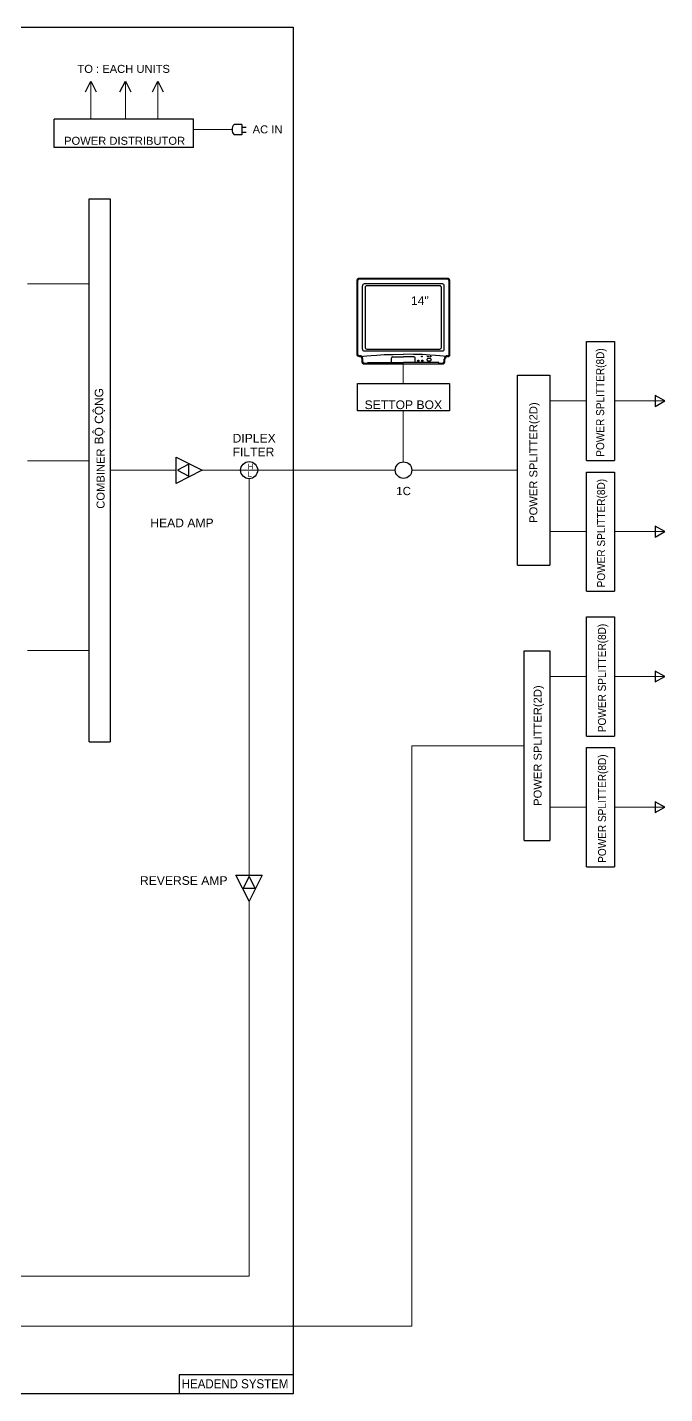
# Model space of a CAD drawing. Extents: x -5343388 to 7033982, y -486386 to 188356.
# Drawn here: x 279041 to 294534, y -463438 to -430243 of the extents above; entities that cross this region are included whole.
import ezdxf

# ---------------------------------------------------------------- set-up
doc = ezdxf.new("R2010")
doc.units = 0
doc.header["$MEASUREMENT"] = 0
for name, color, linetype in [('E-Text', 3, 'Continuous'), ('e-text-box', 7, 'Continuous'), ('SYM', 2, 'Continuous')]:
    doc.layers.add(name, color=color, linetype=linetype)
doc.layers.add('E-WIRE', color=4, linetype='Continuous', lineweight=20)
doc.styles.add('AL', font='arial.ttf')

# ---------------------------------------------------------------- blocks, each defined once
blk = doc.blocks.new('14CF')
for p, q in [((-156.3, 297.7), (-156.3, 56.6)), ((149.2, 304.8), (-149.2, 304.8)), ((-145.7, 290.6), (-145.7, 63.6)), ((138.6, 297.7), (-138.6, 297.7)), ((145.7, 63.6), (145.7, 290.6)), ((156.3, 56.6), (156.3, 297.7)), ((-138.6, 56.6), (138.6, 56.6)), ((-162.3, 27.5), (-158.9, 28.1)), ((-158.9, 28.1), (-151.5, 29.3)), ((-151.5, 29.3), (-139.6, 30.8)), ((-149.2, 49.5), (149.2, 49.5)), ((-139.6, 30.8), (-122.8, 32.4)), ((-135.8, 5), (1.1, 5)), ((-135.8, 0), (-135.8, 5)), ((-122.8, 32.4), (-100.7, 34)), ((-100.7, 34), (-73, 35.4)), ((-73, 35.4), (-39.2, 36.4)), ((-45.3, 5), (-45.3, 21.9)), ((-39.6, 27.6), (1.1, 27.6)), ((-39.2, 36.4), (1.1, 36.8)), ((39.2, 36.4), (1.1, 36.8)), ((39.6, 27.6), (1.1, 27.6)), ((135.8, 5), (1.1, 5)), ((73, 35.4), (39.2, 36.4)), ((45.3, 5), (45.3, 21.9)), ((69.3, 26.9), (69.3, 29)), ((69.3, 29), (72.1, 29)), ((72.1, 26.9), (69.3, 26.9)), ((72.1, 29), (72.1, 26.9)), ((100.7, 34), (73, 35.4)), ((91.9, 26.9), (91.9, 29)), ((91.9, 29), (94.8, 29)), ((94.8, 26.9), (91.9, 26.9)), ((94.8, 29), (94.8, 26.9)), ((122.8, 32.4), (100.7, 34)), ((101.8, 26.9), (101.8, 29)), ((101.8, 29), (104.7, 29)), ((104.7, 26.9), (101.8, 26.9)), ((104.7, 29), (104.7, 26.9)), ((139.6, 30.8), (122.8, 32.4)), ((135.8, 0), (135.8, 5)), ((151.5, 29.3), (139.6, 30.8)), ((158.9, 28.1), (151.5, 29.3)), ((162.3, 27.5), (158.9, 28.1))]:
    blk.add_line(p, q)
blk.add_lwpolyline([(147.8, 0, 0.414214), (158.4, 10.6), (158.4, 17.7, -0.414214), (169, 28.3), (170.4, 28.3, 0.414214), (177.5, 35.4), (177.5, 315.4, 0.414214), (166.9, 326), (-166.9, 326, 0.414214), (-177.5, 315.4), (-177.5, 38.9, 0.414214), (-166.9, 28.3), (-165.5, 28.3, -0.414214), (-158.4, 21.2), (-158.4, 10.6, 0.414214), (-147.8, 0)], format="xyb", close=True)
blk.add_lwpolyline([(135.8, 3), (147.8, 3, 0.414214), (155.4, 10.6), (155.4, 17.7, -0.414214), (169, 31.3), (170.4, 31.3, 0.414214), (174.5, 35.4), (174.5, 315.4, 0.414214), (166.9, 323), (-166.9, 323, 0.414214), (-174.5, 315.4), (-174.5, 38.9, 0.414214), (-166.9, 31.3), (-165.5, 31.3, -0.414214), (-155.4, 21.2), (-155.4, 10.6, 0.414214), (-147.8, 3), (-135.8, 3)], format="xyb")
for centre in [(57.3, 12), (72.8, 12)]:
    blk.add_circle(centre, 2.83)
for centre, radius, start, end in [((-149.2, 297.7), 7.07, 90, 180), ((-138.6, 290.6), 7.07, 90, 180), ((138.6, 290.6), 7.07, 0, 90), ((149.2, 297.7), 7.07, 0, 90), ((-149.2, 56.6), 7.07, 180, 270), ((-138.6, 63.6), 7.07, 180, 270), ((138.6, 63.6), 7.07, 270, 0), ((149.2, 56.6), 7.07, 270, 0), ((-39.6, 21.9), 5.66, 90, 180), ((39.6, 21.9), 5.66, 0, 90), ((92.8, 16.3), 2.99, 144.6222, 180), ((92.8, 16.3), 2.99, 180, 215.3778), ((95.4, 14.4), 6.21, 120.2564, 144.6222), ((95.4, 18.1), 6.21, 215.3778, 239.7436), ((97.2, 11.4), 9.65, 103.5837, 120.2564), ((97.2, 21.1), 9.65, 239.7436, 256.4163), ((98.3, 6.7), 14.5, 90, 103.5837), ((98.3, 25.8), 14.5, 256.4163, 270), ((98.3, 6.7), 14.5, 76.4163, 90), ((98.3, 25.8), 14.5, 270, 283.5837), ((99.4, 11.4), 9.65, 59.7436, 76.4163), ((99.4, 21.1), 9.65, 283.5837, 300.2564), ((101.2, 14.4), 6.21, 35.3778, 59.7436), ((101.2, 18.1), 6.21, 300.2564, 324.6222), ((103.8, 16.3), 2.99, 360, 35.3778), ((103.8, 16.3), 2.99, 324.6222, 360)]:
    blk.add_arc(centre, radius, start, end)

msp = doc.modelspace()

# ---------------------------------------------------------------- linework, layer by layer
at = {"layer": 'e-text-box'}
for p, q in [((279694.04114, -433163.62652), (279694.04114, -432475.32545)), ((283078.5674, -432475.32545), (279694.04114, -432475.32545)), ((283078.5674, -433163.62652), (283078.5674, -432475.32545)), ((283078.5674, -433163.62652), (279694.04114, -433163.62652)), ((292633.65345, -440769.81385), (293311.31163, -440769.81385)), ((282660.11307, -441321.83604), (282660.11307, -441002.1571)), ((290957.03983, -443309.85343), (291741.3551, -443309.85343)), ((292633.65345, -443943.78746), (293311.31163, -443943.78746)), ((292633.65345, -447462.72747), (293311.31163, -447462.72747)), ((280547.75726, -447597.84832), (281051.86018, -447597.84832)), ((291121.41771, -450002.76704), (291741.3551, -450002.76704)), ((292633.65345, -450636.70108), (293311.31163, -450636.70108)), ((284113.62669, -450844.88931), (284433.30563, -450844.88931)), ((282734.39125, -462984.10927), (282734.39125, -463438.23647)), ((285503.53436, -462984.10927), (282734.39125, -462984.10927))]:
    msp.add_line(p, q, dxfattribs=at)
for points in [[(266707.59116, -430242.68636), (285503.53436, -430242.68636), (285503.53436, -463438.23647), (266707.59116, -463438.23647)], [(287067.24985, -438893.78402), (289304.34398, -438893.78402), (289304.34398, -439560.83654), (287067.24985, -439560.83654)], [(294534.15763, -439320.95744), (294306.2625, -439189.38213), (294306.2625, -439452.53276)], [(283287.63987, -441002.1571), (282659.56502, -441322.11523), (282659.56502, -440682.19897)], [(282689.21658, -441001.49767), (282968.36096, -441143.70128), (282968.36096, -440859.29406)], [(294534.15763, -442494.93105), (294306.2625, -442363.35574), (294306.2625, -442626.50637)], [(294534.15763, -446013.87106), (294306.2625, -445882.29574), (294306.2625, -446145.44637)], [(294534.15763, -449187.84467), (294306.2625, -449056.26935), (294306.2625, -449319.41998)], [(284433.30563, -451472.41611), (284113.3475, -450844.34126), (284753.26376, -450844.34126)], [(284433.96505, -450873.99282), (284291.76144, -451153.1372), (284576.16867, -451153.1372)]]:
    msp.add_lwpolyline(points, close=True, dxfattribs=at)
for points in [[(280547.75726, -447597.84832), (280547.75726, -434406.46587), (281051.86018, -434406.46587), (281051.86018, -447597.84832)], [(292633.65345, -440769.81385), (292633.65345, -437872.10103), (293311.31163, -437872.10103), (293311.31163, -440769.81385)], [(290957.03983, -443309.85343), (290957.03983, -438694.46076), (291741.3551, -438694.46076), (291741.3551, -443309.85343)], [(292633.65345, -443943.78746), (292633.65345, -441046.07464), (293311.31163, -441046.07464), (293311.31163, -443943.78746)], [(292633.65345, -447462.72747), (292633.65345, -444565.01465), (293311.31163, -444565.01465), (293311.31163, -447462.72747)], [(291121.41771, -450002.76704), (291121.41771, -445387.37437), (291741.3551, -445387.37437), (291741.3551, -450002.76704)], [(292633.65345, -450636.70108), (292633.65345, -447738.98826), (293311.31163, -447738.98826), (293311.31163, -450636.70108)]]:
    msp.add_lwpolyline(points, dxfattribs=at)
for centre, radius in [((284433.30563, -441002.1571), 207.27003), ((288185.79692, -441000.38401), 200.64021)]:
    msp.add_circle(centre, radius, dxfattribs=at)
at = {"layer": 'E-WIRE'}
for p, q in [((280584.23594, -432472.426), (280584.23594, -431574.07738)), ((281424.65759, -432472.426), (281424.65759, -431574.07738)), ((282216.69985, -432472.426), (282216.69985, -431574.07738)), ((283078.5674, -432727.37793), (284016.94034, -432727.37793)), ((279045.30829, -436475.50295), (280534.77142, -436475.50295)), ((288181.19162, -438420.34653), (288181.19162, -438893.78402)), ((291741.3551, -439320.95744), (292633.65345, -439320.95744)), ((293311.31163, -439320.95744), (294534.15763, -439320.95744)), ((288181.19162, -439551.61375), (288181.19162, -440799.79667)), ((279045.30829, -440773.1557), (280534.77142, -440773.1557)), ((281051.86018, -441002.1571), (282389.37813, -441002.1571)), ((282389.37813, -441002.1571), (282659.56502, -441002.1571)), ((283287.63987, -441002.1571), (287985.16455, -441002.1571)), ((288386.42929, -441002.1571), (290957.03983, -441002.1571)), ((284433.30563, -441209.42712), (284433.30563, -450844.34126)), ((291741.3551, -442494.93105), (292633.65345, -442494.93105)), ((293311.31163, -442494.93105), (294534.15763, -442494.93105)), ((279045.30829, -445385.2537), (280534.77142, -445385.2537)), ((291741.3551, -446013.87106), (292633.65345, -446013.87106)), ((293311.31163, -446013.87106), (294534.15763, -446013.87106)), ((288386.42929, -447695.07071), (291121.41771, -447695.07071)), ((288386.42929, -447695.07071), (288386.42929, -461801.81201)), ((291741.3551, -449187.84467), (292633.65345, -449187.84467)), ((293311.31163, -449187.84467), (294534.15763, -449187.84467)), ((284433.30563, -451472.41611), (284433.30563, -460587.10352)), ((284433.30563, -460587.10352), (277276.03035, -460587.10352)), ((288386.42929, -461801.81201), (269969.19009, -461801.81201))]:
    msp.add_line(p, q, dxfattribs=at)
at = {"layer": 'SYM'}
for p, q in [((280453.58537, -431813.66274), (280584.23594, -431552.18515)), ((280584.23594, -431552.18515), (280714.88652, -431813.66274)), ((281294.00702, -431813.66274), (281424.65759, -431552.18515)), ((281424.65759, -431552.18515), (281555.30817, -431813.66274)), ((282086.04927, -431813.66274), (282216.69985, -431552.18515)), ((282216.69985, -431552.18515), (282347.35042, -431813.66274)), ((284254.51101, -432600.28401), (284069.05537, -432600.28401)), ((284254.51101, -432854.47185), (284069.05537, -432854.47185)), ((284254.51101, -432600.28401), (284254.51101, -432854.47185)), ((284254.51101, -432668.15472), (284358.47008, -432668.15472)), ((284254.51101, -432786.60113), (284358.47008, -432786.60113))]:
    msp.add_line(p, q, dxfattribs=at)
msp.add_arc((284197.97104, -432727.37793), 181.0307, 135.407707428, 224.592292572, dxfattribs=at)

# ---------------------------------------------------------------- block references
at = {"layer": 'e-text-box', "xscale": 6.376427039504051, "yscale": 6.376427076756954, "zscale": 6.376427072010602}
msp.add_blockref('14CF', (288181.19162, -438420.34653), dxfattribs=at)

# ---------------------------------------------------------------- texts
at = {"layer": 'E-Text', "style": 'AL'}
for s, height, p in [('TO : EACH UNITS', 194.4435173, (280259.30572, -431349.37442)), ('AC IN', 194.443517, (284518.26227, -432819.02664)), ('POWER DISTRIBUTOR', 194.4435173, (279934.84369, -433096.58333)), ('14"', 210.984719, (288366.59252, -436989.33296)), ('SETTOP BOX', 210.984719, (287240.2796, -439517.79724)), ('DIPLEX', 210.984719, (284031.15508, -440330.17484)), ('FILTER', 210.984719, (284031.15508, -440664.463)), ('H', 139.99933, (284396.45994, -440980.48356)), ('L', 139.99933, (284396.45994, -441166.51035)), ('1C', 199.999046, (288009.70248, -441608.14702)), ('HEAD AMP', 210.984719, (282030.47296, -442388.58209)), ('REVERSE AMP', 210.9847193, (281779.28116, -451076.66608))]:
    msp.add_text(s, height=height, dxfattribs=at).set_placement(p)
at = {"layer": 'E-Text', "style": 'AL', "width": 0.9}
for p in [(293063.07868, -440675.13644), (293085.5059, -443849.11005), (293105.69291, -447368.05006), (293109.25162, -450542.02367)]:
    msp.add_text('POWER SPLITTER(8D)', height=194.4435173, rotation=90, dxfattribs=at).set_placement(p)
at = {"layer": 'E-Text', "style": 'AL'}
for s, height, p in [('POWER SPLITTER(2D)', 194.4435173, (291439.75466, -442281.1479)), ('COMBINER', 194.443517, (280919.55488, -441938.27853)), ('POWER SPLITTER(2D)', 194.4435173, (291543.16293, -449157.28186))]:
    msp.add_text(s, height=height, rotation=90, dxfattribs=at).set_placement(p)
at = {"layer": 'E-Text', "style": 'AL', "width": 0.9}
msp.add_text('HEADEND SYSTEM', height=222.2191603, dxfattribs=at).set_placement((282795.93103, -463309.15448))
at = {"layer": 'E-Text', "insert": (280680.10444, -440375.6105), "char_height": 207.228185, "width": 5319.3172615, "attachment_point": 1, "rotation": 90, "style": 'AL'}
msp.add_mtext('BỘ CỘNG', dxfattribs=at)

doc.saveas('drawing.dxf')
